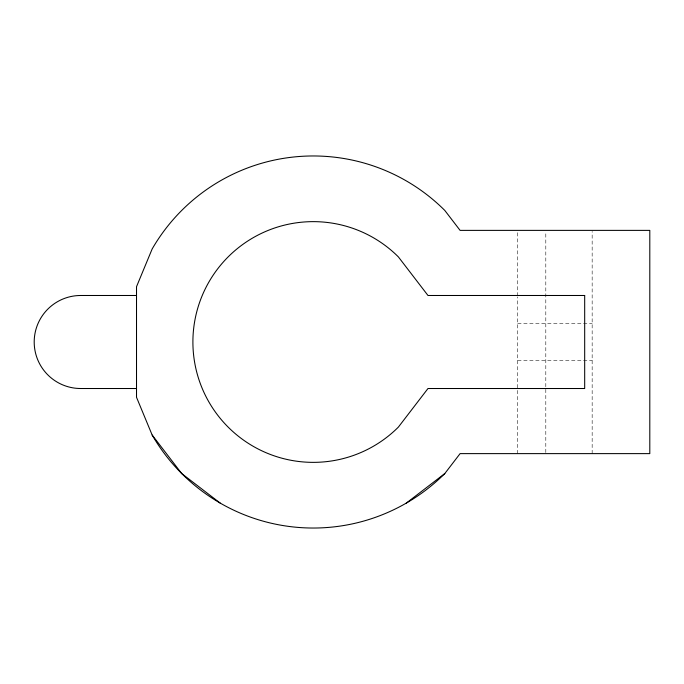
<?xml version="1.0" encoding="UTF-8"?>
<svg xmlns="http://www.w3.org/2000/svg" width="684" height="684" viewBox="0 0 684 684"><rect width="100%" height="100%" fill="white"/><g stroke="black" fill="none" stroke-linecap="round" stroke-linejoin="round"><path stroke-width="0.51" stroke-dasharray="3.42 2.56" d="M517.737 453.62L517.737 296.967M517.737 295.916L517.737 231.431M545.806 452.551L545.806 231.448M592.156 453.62L592.156 231.431M517.737 323.395L592.156 323.395M517.737 360.605L592.156 360.605"/><path stroke-width="1.03" d="M406.279 503.116L444.805 473.55L460.093 453.62L649.8 453.62L649.8 230.38L460.093 230.38L444.805 210.45A186.039 186.039 0 0 0 152.147 248.985L136.518 286.699L136.518 397.301L152.147 435.015L181.705 473.55L220.239 503.116M136.518 295.488L80.712 295.488A46.512 46.512 0 0 0 34.2 342A46.512 46.512 0 0 0 80.712 388.512L136.518 388.512M444.805 473.55A186.039 186.039 0 0 1 152.147 435.015M584.683 295.488L584.683 388.512L427.987 388.512L398.37 427.107A120.367 120.367 0 0 1 228.148 427.107A120.367 120.367 0 0 1 228.148 256.893A120.367 120.367 0 0 1 398.37 256.893L427.987 295.488L584.683 295.488"/></g></svg>
